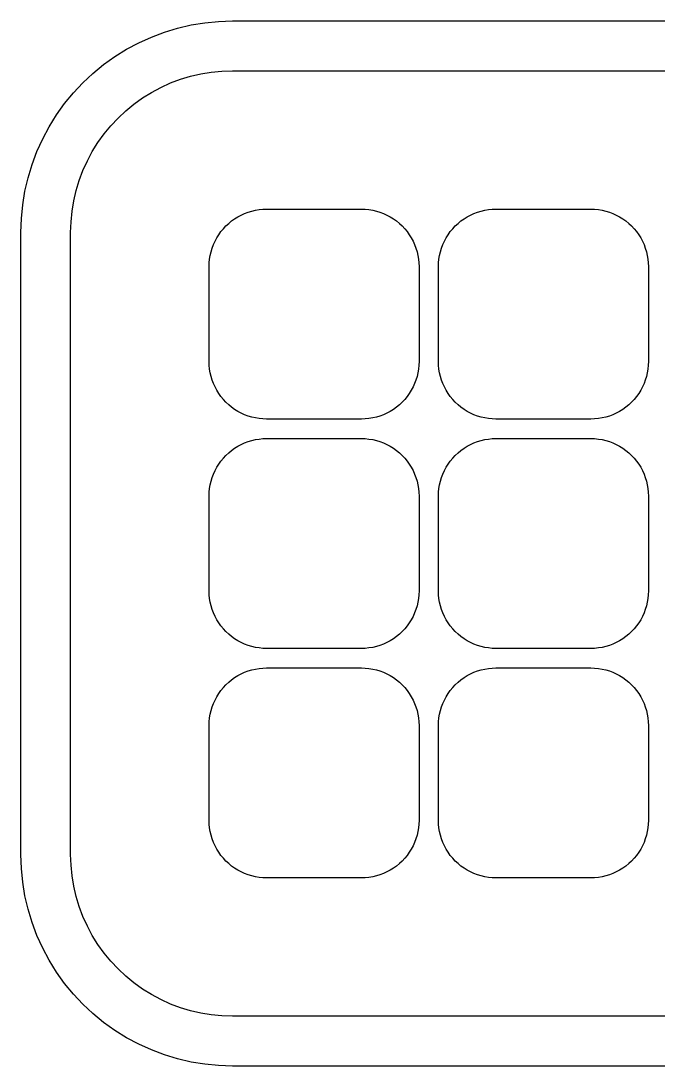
# Model space of a CAD drawing. Extents: x -40 to 40, y -8.1 to 8.1.
# Drawn here: x -40 to -30.52, y -7.69 to 7.86 of the extents above; entities that cross this region are included whole.
import ezdxf

# ---------------------------------------------------------------- set-up
doc = ezdxf.new("R2010")
doc.units = 0
doc.layers.get('0').update_dxf_attribs({"color": 3, "linetype": 'CONTINUOUS'})

msp = doc.modelspace()

# ---------------------------------------------------------------- linework, layer by layer
at = {"color": 3}
for p, q in [((-37.666902, 7.757257), (-37.466296, 7.80403)), ((-37.466296, 7.80403), (-37.263061, 7.837585)), ((-37.263061, 7.837585), (-37.058066, 7.857776)), ((-37.058066, 7.857776), (-36.852189, 7.864515)), ((-36.852189, 7.864515), (-27.593921, 7.864515)), ((-38.24443, 7.539891), (-38.056804, 7.624902)), ((-38.056804, 7.624902), (-37.86402, 7.697461)), ((-37.86402, 7.697461), (-37.666902, 7.757257)), ((-38.426095, 7.442789), (-38.24443, 7.539891)), ((-38.768455, 7.21403), (-38.601019, 7.334013)), ((-38.601019, 7.334013), (-38.426095, 7.442789)), ((-38.927685, 7.083353), (-38.768455, 7.21403)), ((-39.078028, 6.942543), (-38.927685, 7.083353)), ((-37.625942, 6.996106), (-37.475205, 7.041832)), ((-37.475205, 7.041832), (-37.321801, 7.077602)), ((-37.321801, 7.077602), (-37.166385, 7.10326)), ((-37.166385, 7.10326), (-37.009624, 7.118699)), ((-37.009624, 7.118699), (-36.852189, 7.123853)), ((-36.852189, 7.123853), (-27.593921, 7.123853)), ((-39.218839, 6.7922), (-39.078028, 6.942543)), ((-38.055764, 6.801357), (-37.916844, 6.875611)), ((-37.916844, 6.875611), (-37.773365, 6.94062)), ((-37.773365, 6.94062), (-37.625942, 6.996106)), ((-39.349515, 6.632971), (-39.218839, 6.7922)), ((-38.317569, 6.626425), (-38.18953, 6.718175)), ((-38.18953, 6.718175), (-38.055764, 6.801357)), ((-39.469498, 6.465535), (-39.349515, 6.632971)), ((-38.439333, 6.526495), (-38.317569, 6.626425)), ((-39.578273, 6.29061), (-39.469498, 6.465535)), ((-38.66198, 6.303849), (-38.554301, 6.418816)), ((-38.554301, 6.418816), (-38.439333, 6.526495)), ((-39.675375, 6.108946), (-39.578273, 6.29061)), ((-38.761909, 6.182085), (-38.66198, 6.303849)), ((-39.760387, 5.921319), (-39.675375, 6.108946)), ((-38.853661, 6.054044), (-38.761909, 6.182085)), ((-39.832946, 5.728535), (-39.760387, 5.921319)), ((-39.011096, 5.78136), (-38.936842, 5.920279)), ((-38.936842, 5.920279), (-38.853661, 6.054044)), ((-39.076105, 5.63788), (-39.011096, 5.78136)), ((-39.892741, 5.531417), (-39.832946, 5.728535)), ((-39.131591, 5.490457), (-39.076105, 5.63788)), ((-39.939516, 5.330811), (-39.892741, 5.531417)), ((-39.177317, 5.339721), (-39.131591, 5.490457)), ((-39.97307, 5.127576), (-39.939516, 5.330811)), ((-39.213086, 5.186315), (-39.177317, 5.339721)), ((-39.238745, 5.0309), (-39.213086, 5.186315)), ((-39.99326, 4.922581), (-39.97307, 5.127576)), ((-39.254185, 4.87414), (-39.238745, 5.0309)), ((-36.721756, 4.975573), (-36.67071, 4.9987)), ((-36.67071, 4.9987), (-36.618262, 5.018441)), ((-36.618262, 5.018441), (-36.564634, 5.034709)), ((-36.564634, 5.034709), (-36.510058, 5.047434)), ((-36.510058, 5.047434), (-36.454766, 5.056563)), ((-36.454766, 5.056563), (-36.398995, 5.062055)), ((-36.398995, 5.062055), (-36.342984, 5.06389)), ((-36.342984, 5.06389), (-34.931098, 5.06389)), ((-34.931098, 5.06389), (-34.875088, 5.062055)), ((-34.875088, 5.062055), (-34.819317, 5.056563)), ((-34.819317, 5.056563), (-34.764025, 5.047434)), ((-34.764025, 5.047434), (-34.709449, 5.034709)), ((-34.709449, 5.034709), (-34.655821, 5.018441)), ((-34.655821, 5.018441), (-34.603372, 4.9987)), ((-34.603372, 4.9987), (-34.552327, 4.975573)), ((-33.30777, 4.975573), (-33.256724, 4.9987)), ((-33.256724, 4.9987), (-33.204276, 5.018441)), ((-33.204276, 5.018441), (-33.150648, 5.034709)), ((-33.150648, 5.034709), (-33.096071, 5.047434)), ((-33.096071, 5.047434), (-33.040779, 5.056563)), ((-33.040779, 5.056563), (-32.985009, 5.062055)), ((-32.985009, 5.062055), (-32.928998, 5.06389)), ((-32.928998, 5.06389), (-31.517112, 5.06389)), ((-31.517112, 5.06389), (-31.461102, 5.062055)), ((-31.461102, 5.062055), (-31.405331, 5.056563)), ((-31.405331, 5.056563), (-31.350039, 5.047434)), ((-31.350039, 5.047434), (-31.295462, 5.034709)), ((-31.295462, 5.034709), (-31.241835, 5.018441)), ((-31.241835, 5.018441), (-31.189386, 4.9987)), ((-31.189386, 4.9987), (-31.138341, 4.975573)), ((-40, 4.716705), (-39.99326, 4.922581)), ((-39.259339, 4.716705), (-39.254185, 4.87414)), ((-36.948543, 4.813059), (-36.907641, 4.851368)), ((-36.907641, 4.851368), (-36.864321, 4.886919)), ((-36.864321, 4.886919), (-36.818769, 4.919562)), ((-36.818769, 4.919562), (-36.771179, 4.949155)), ((-36.771179, 4.949155), (-36.721756, 4.975573)), ((-34.552327, 4.975573), (-34.502904, 4.949155)), ((-34.502904, 4.949155), (-34.455314, 4.919562)), ((-34.455314, 4.919562), (-34.409761, 4.886919)), ((-34.409761, 4.886919), (-34.366441, 4.851368)), ((-34.366441, 4.851368), (-34.325539, 4.813059)), ((-33.534557, 4.813059), (-33.493655, 4.851368)), ((-33.493655, 4.851368), (-33.450335, 4.886919)), ((-33.450335, 4.886919), (-33.404783, 4.919562)), ((-33.404783, 4.919562), (-33.357193, 4.949155)), ((-33.357193, 4.949155), (-33.30777, 4.975573)), ((-31.138341, 4.975573), (-31.088917, 4.949155)), ((-31.088917, 4.949155), (-31.041328, 4.919562)), ((-31.041328, 4.919562), (-30.995775, 4.886919)), ((-30.995775, 4.886919), (-30.952455, 4.851368)), ((-30.952455, 4.851368), (-30.911553, 4.813059)), ((-40, -4.541564), (-40, 4.716705)), ((-39.259339, -4.541564), (-39.259339, 4.716705)), ((-37.08464, 4.635694), (-37.055046, 4.683284)), ((-37.055046, 4.683284), (-37.022404, 4.728836)), ((-37.022404, 4.728836), (-36.986852, 4.772156)), ((-36.986852, 4.772156), (-36.948543, 4.813059)), ((-34.325539, 4.813059), (-34.287231, 4.772156)), ((-34.287231, 4.772156), (-34.251679, 4.728836)), ((-34.251679, 4.728836), (-34.219036, 4.683284)), ((-34.219036, 4.683284), (-34.189443, 4.635694)), ((-33.670653, 4.635694), (-33.64106, 4.683284)), ((-33.64106, 4.683284), (-33.608418, 4.728836)), ((-33.608418, 4.728836), (-33.572866, 4.772156)), ((-33.572866, 4.772156), (-33.534557, 4.813059)), ((-30.911553, 4.813059), (-30.873244, 4.772156)), ((-30.873244, 4.772156), (-30.837693, 4.728836)), ((-30.837693, 4.728836), (-30.80505, 4.683284)), ((-30.80505, 4.683284), (-30.775457, 4.635694)), ((-37.153926, 4.482776), (-37.134185, 4.535225)), ((-37.134185, 4.535225), (-37.111057, 4.58627)), ((-37.111057, 4.58627), (-37.08464, 4.635694)), ((-34.189443, 4.635694), (-34.163026, 4.58627)), ((-34.163026, 4.58627), (-34.139898, 4.535225)), ((-34.139898, 4.535225), (-34.120157, 4.482776)), ((-33.739939, 4.482776), (-33.720199, 4.535225)), ((-33.720199, 4.535225), (-33.697071, 4.58627)), ((-33.697071, 4.58627), (-33.670653, 4.635694)), ((-30.775457, 4.635694), (-30.74904, 4.58627)), ((-30.74904, 4.58627), (-30.725911, 4.535225)), ((-30.725911, 4.535225), (-30.706171, 4.482776)), ((-37.192048, 4.31928), (-37.182919, 4.374572)), ((-37.182919, 4.374572), (-37.170193, 4.429149)), ((-37.170193, 4.429149), (-37.153926, 4.482776)), ((-34.120157, 4.482776), (-34.10389, 4.429149)), ((-34.10389, 4.429149), (-34.091164, 4.374572)), ((-34.091164, 4.374572), (-34.082035, 4.31928)), ((-33.778061, 4.31928), (-33.768933, 4.374572)), ((-33.768933, 4.374572), (-33.756207, 4.429149)), ((-33.756207, 4.429149), (-33.739939, 4.482776)), ((-30.706171, 4.482776), (-30.689903, 4.429149)), ((-30.689903, 4.429149), (-30.677178, 4.374572)), ((-30.677178, 4.374572), (-30.668049, 4.31928)), ((-37.199374, 4.2075), (-37.19754, 4.263511)), ((-37.199374, 2.795613), (-37.199374, 4.2075)), ((-37.19754, 4.263511), (-37.192048, 4.31928)), ((-34.082035, 4.31928), (-34.076542, 4.263511)), ((-34.076542, 4.263511), (-34.074709, 4.2075)), ((-34.074709, 4.2075), (-34.074709, 2.795613)), ((-33.785388, 4.2075), (-33.783554, 4.263511)), ((-33.785388, 2.795613), (-33.785388, 4.2075)), ((-33.783554, 4.263511), (-33.778061, 4.31928)), ((-30.668049, 4.31928), (-30.662556, 4.263511)), ((-30.662556, 4.263511), (-30.660723, 4.2075)), ((-30.660723, 4.2075), (-30.660723, 2.795613)), ((-37.19754, 2.739603), (-37.199374, 2.795613)), ((-37.192048, 2.683832), (-37.19754, 2.739603)), ((-37.182919, 2.62854), (-37.192048, 2.683832)), ((-34.082035, 2.683832), (-34.091164, 2.62854)), ((-34.076542, 2.739603), (-34.082035, 2.683832)), ((-34.074709, 2.795613), (-34.076542, 2.739603)), ((-33.783554, 2.739603), (-33.785388, 2.795613)), ((-33.778061, 2.683832), (-33.783554, 2.739603)), ((-33.768933, 2.62854), (-33.778061, 2.683832)), ((-30.668049, 2.683832), (-30.677178, 2.62854)), ((-30.662556, 2.739603), (-30.668049, 2.683832)), ((-30.660723, 2.795613), (-30.662556, 2.739603)), ((-37.170193, 2.573963), (-37.182919, 2.62854)), ((-37.153926, 2.520337), (-37.170193, 2.573963)), ((-37.134185, 2.467887), (-37.153926, 2.520337)), ((-34.120157, 2.520337), (-34.139898, 2.467887)), ((-34.10389, 2.573963), (-34.120157, 2.520337)), ((-34.091164, 2.62854), (-34.10389, 2.573963)), ((-33.756207, 2.573963), (-33.768933, 2.62854)), ((-33.739939, 2.520337), (-33.756207, 2.573963)), ((-33.720199, 2.467887), (-33.739939, 2.520337)), ((-30.706171, 2.520337), (-30.725911, 2.467887)), ((-30.689903, 2.573963), (-30.706171, 2.520337)), ((-30.677178, 2.62854), (-30.689903, 2.573963)), ((-37.111057, 2.416842), (-37.134185, 2.467887)), ((-37.08464, 2.367418), (-37.111057, 2.416842)), ((-37.055046, 2.31983), (-37.08464, 2.367418)), ((-34.189443, 2.367418), (-34.219036, 2.31983)), ((-34.163026, 2.416842), (-34.189443, 2.367418)), ((-34.139898, 2.467887), (-34.163026, 2.416842)), ((-33.697071, 2.416842), (-33.720199, 2.467887)), ((-33.670653, 2.367418), (-33.697071, 2.416842)), ((-33.64106, 2.31983), (-33.670653, 2.367418)), ((-30.775457, 2.367418), (-30.80505, 2.31983)), ((-30.74904, 2.416842), (-30.775457, 2.367418)), ((-30.725911, 2.467887), (-30.74904, 2.416842)), ((-37.022404, 2.274276), (-37.055046, 2.31983)), ((-36.986852, 2.230956), (-37.022404, 2.274276)), ((-36.948543, 2.190055), (-36.986852, 2.230956)), ((-36.907641, 2.151746), (-36.948543, 2.190055)), ((-34.325539, 2.190055), (-34.366441, 2.151746)), ((-34.287231, 2.230956), (-34.325539, 2.190055)), ((-34.251679, 2.274276), (-34.287231, 2.230956)), ((-34.219036, 2.31983), (-34.251679, 2.274276)), ((-33.608418, 2.274276), (-33.64106, 2.31983)), ((-33.572866, 2.230956), (-33.608418, 2.274276)), ((-33.534557, 2.190055), (-33.572866, 2.230956)), ((-33.493655, 2.151746), (-33.534557, 2.190055)), ((-30.911553, 2.190055), (-30.952455, 2.151746)), ((-30.873244, 2.230956), (-30.911553, 2.190055)), ((-30.837693, 2.274276), (-30.873244, 2.230956)), ((-30.80505, 2.31983), (-30.837693, 2.274276)), ((-36.864321, 2.116193), (-36.907641, 2.151746)), ((-36.818769, 2.083552), (-36.864321, 2.116193)), ((-36.771179, 2.053959), (-36.818769, 2.083552)), ((-36.721756, 2.027541), (-36.771179, 2.053959)), ((-36.67071, 2.004413), (-36.721756, 2.027541)), ((-34.552327, 2.027541), (-34.603372, 2.004413)), ((-34.502904, 2.053959), (-34.552327, 2.027541)), ((-34.455314, 2.083552), (-34.502904, 2.053959)), ((-34.409761, 2.116193), (-34.455314, 2.083552)), ((-34.366441, 2.151746), (-34.409761, 2.116193)), ((-33.450335, 2.116193), (-33.493655, 2.151746)), ((-33.404783, 2.083552), (-33.450335, 2.116193)), ((-33.357193, 2.053959), (-33.404783, 2.083552)), ((-33.30777, 2.027541), (-33.357193, 2.053959)), ((-33.256724, 2.004413), (-33.30777, 2.027541)), ((-31.138341, 2.027541), (-31.189386, 2.004413)), ((-31.088917, 2.053959), (-31.138341, 2.027541)), ((-31.041328, 2.083552), (-31.088917, 2.053959)), ((-30.995775, 2.116193), (-31.041328, 2.083552)), ((-30.952455, 2.151746), (-30.995775, 2.116193)), ((-36.618262, 1.984673), (-36.67071, 2.004413)), ((-36.564634, 1.968405), (-36.618262, 1.984673)), ((-36.510058, 1.95568), (-36.564634, 1.968405)), ((-36.454766, 1.946551), (-36.510058, 1.95568)), ((-36.398995, 1.941057), (-36.454766, 1.946551)), ((-36.342984, 1.939224), (-36.398995, 1.941057)), ((-34.931098, 1.939224), (-36.342984, 1.939224)), ((-34.875088, 1.941057), (-34.931098, 1.939224)), ((-34.819317, 1.946551), (-34.875088, 1.941057)), ((-34.764025, 1.95568), (-34.819317, 1.946551)), ((-34.709449, 1.968405), (-34.764025, 1.95568)), ((-34.655821, 1.984673), (-34.709449, 1.968405)), ((-34.603372, 2.004413), (-34.655821, 1.984673)), ((-33.204276, 1.984673), (-33.256724, 2.004413)), ((-33.150648, 1.968405), (-33.204276, 1.984673)), ((-33.096071, 1.95568), (-33.150648, 1.968405)), ((-33.040779, 1.946551), (-33.096071, 1.95568)), ((-32.985009, 1.941057), (-33.040779, 1.946551)), ((-32.928998, 1.939224), (-32.985009, 1.941057)), ((-31.517112, 1.939224), (-32.928998, 1.939224)), ((-31.461102, 1.941057), (-31.517112, 1.939224)), ((-31.405331, 1.946551), (-31.461102, 1.941057)), ((-31.350039, 1.95568), (-31.405331, 1.946551)), ((-31.295462, 1.968405), (-31.350039, 1.95568)), ((-31.241835, 1.984673), (-31.295462, 1.968405)), ((-31.189386, 2.004413), (-31.241835, 1.984673)), ((-36.771179, 1.535168), (-36.721756, 1.561585)), ((-36.721756, 1.561585), (-36.67071, 1.584715)), ((-36.67071, 1.584715), (-36.618262, 1.604454)), ((-36.618262, 1.604454), (-36.564634, 1.620722)), ((-36.564634, 1.620722), (-36.510058, 1.633448)), ((-36.510058, 1.633448), (-36.454766, 1.642577)), ((-36.454766, 1.642577), (-36.398995, 1.64807)), ((-36.398995, 1.64807), (-36.342984, 1.649904)), ((-36.342984, 1.649904), (-34.931098, 1.649904)), ((-34.931098, 1.649904), (-34.875088, 1.64807)), ((-34.875088, 1.64807), (-34.819317, 1.642577)), ((-34.819317, 1.642577), (-34.764025, 1.633448)), ((-34.764025, 1.633448), (-34.709449, 1.620722)), ((-34.709449, 1.620722), (-34.655821, 1.604454)), ((-34.655821, 1.604454), (-34.603372, 1.584715)), ((-34.603372, 1.584715), (-34.552327, 1.561585)), ((-34.552327, 1.561585), (-34.502904, 1.535168)), ((-33.357193, 1.535168), (-33.30777, 1.561585)), ((-33.30777, 1.561585), (-33.256724, 1.584715)), ((-33.256724, 1.584715), (-33.204276, 1.604454)), ((-33.204276, 1.604454), (-33.150648, 1.620722)), ((-33.150648, 1.620722), (-33.096071, 1.633448)), ((-33.096071, 1.633448), (-33.040779, 1.642577)), ((-33.040779, 1.642577), (-32.985009, 1.64807)), ((-32.985009, 1.64807), (-32.928998, 1.649904)), ((-32.928998, 1.649904), (-31.517112, 1.649904)), ((-31.517112, 1.649904), (-31.461102, 1.64807)), ((-31.461102, 1.64807), (-31.405331, 1.642577)), ((-31.405331, 1.642577), (-31.350039, 1.633448)), ((-31.350039, 1.633448), (-31.295462, 1.620722)), ((-31.295462, 1.620722), (-31.241835, 1.604454)), ((-31.241835, 1.604454), (-31.189386, 1.584715)), ((-31.189386, 1.584715), (-31.138341, 1.561585)), ((-31.138341, 1.561585), (-31.088917, 1.535168)), ((-36.948543, 1.399073), (-36.907641, 1.437382)), ((-36.907641, 1.437382), (-36.864321, 1.472933)), ((-36.864321, 1.472933), (-36.818769, 1.505576)), ((-36.818769, 1.505576), (-36.771179, 1.535168)), ((-34.502904, 1.535168), (-34.455314, 1.505576)), ((-34.455314, 1.505576), (-34.409761, 1.472933)), ((-34.409761, 1.472933), (-34.366441, 1.437382)), ((-34.366441, 1.437382), (-34.325539, 1.399073)), ((-33.534557, 1.399073), (-33.493655, 1.437382)), ((-33.493655, 1.437382), (-33.450335, 1.472933)), ((-33.450335, 1.472933), (-33.404783, 1.505576)), ((-33.404783, 1.505576), (-33.357193, 1.535168)), ((-31.088917, 1.535168), (-31.041328, 1.505576)), ((-31.041328, 1.505576), (-30.995775, 1.472933)), ((-30.995775, 1.472933), (-30.952455, 1.437382)), ((-30.952455, 1.437382), (-30.911553, 1.399073)), ((-37.08464, 1.221709), (-37.055046, 1.269298)), ((-37.055046, 1.269298), (-37.022404, 1.314851)), ((-37.022404, 1.314851), (-36.986852, 1.35817)), ((-36.986852, 1.35817), (-36.948543, 1.399073)), ((-34.325539, 1.399073), (-34.287231, 1.35817)), ((-34.287231, 1.35817), (-34.251679, 1.314851)), ((-34.251679, 1.314851), (-34.219036, 1.269298)), ((-34.219036, 1.269298), (-34.189443, 1.221709)), ((-33.670653, 1.221709), (-33.64106, 1.269298)), ((-33.64106, 1.269298), (-33.608418, 1.314851)), ((-33.608418, 1.314851), (-33.572866, 1.35817)), ((-33.572866, 1.35817), (-33.534557, 1.399073)), ((-30.911553, 1.399073), (-30.873244, 1.35817)), ((-30.873244, 1.35817), (-30.837693, 1.314851)), ((-30.837693, 1.314851), (-30.80505, 1.269298)), ((-30.80505, 1.269298), (-30.775457, 1.221709)), ((-37.153926, 1.068791), (-37.134185, 1.121239)), ((-37.134185, 1.121239), (-37.111057, 1.172284)), ((-37.111057, 1.172284), (-37.08464, 1.221709)), ((-34.189443, 1.221709), (-34.163026, 1.172284)), ((-34.163026, 1.172284), (-34.139898, 1.121239)), ((-34.139898, 1.121239), (-34.120157, 1.068791)), ((-33.739939, 1.068791), (-33.720199, 1.121239)), ((-33.720199, 1.121239), (-33.697071, 1.172284)), ((-33.697071, 1.172284), (-33.670653, 1.221709)), ((-30.775457, 1.221709), (-30.74904, 1.172284)), ((-30.74904, 1.172284), (-30.725911, 1.121239)), ((-30.725911, 1.121239), (-30.706171, 1.068791)), ((-37.192048, 0.905295), (-37.182919, 0.960586)), ((-37.182919, 0.960586), (-37.170193, 1.015163)), ((-37.170193, 1.015163), (-37.153926, 1.068791)), ((-34.120157, 1.068791), (-34.10389, 1.015163)), ((-34.10389, 1.015163), (-34.091164, 0.960586)), ((-34.091164, 0.960586), (-34.082035, 0.905295)), ((-33.778061, 0.905295), (-33.768933, 0.960586)), ((-33.768933, 0.960586), (-33.756207, 1.015163)), ((-33.756207, 1.015163), (-33.739939, 1.068791)), ((-30.706171, 1.068791), (-30.689903, 1.015163)), ((-30.689903, 1.015163), (-30.677178, 0.960586)), ((-30.677178, 0.960586), (-30.668049, 0.905295)), ((-37.199374, 0.793513), (-37.19754, 0.849524)), ((-37.199374, -0.618372), (-37.199374, 0.793513)), ((-37.19754, 0.849524), (-37.192048, 0.905295)), ((-34.082035, 0.905295), (-34.076542, 0.849524)), ((-34.076542, 0.849524), (-34.074709, 0.793513)), ((-34.074709, 0.793513), (-34.074709, -0.618372)), ((-33.785388, 0.793513), (-33.783554, 0.849524)), ((-33.785388, -0.618372), (-33.785388, 0.793513)), ((-33.783554, 0.849524), (-33.778061, 0.905295)), ((-30.668049, 0.905295), (-30.662556, 0.849524)), ((-30.662556, 0.849524), (-30.660723, 0.793513)), ((-30.660723, 0.793513), (-30.660723, -0.618372)), ((-37.19754, -0.674384), (-37.199374, -0.618372)), ((-34.074709, -0.618372), (-34.076542, -0.674384)), ((-33.783554, -0.674384), (-33.785388, -0.618372)), ((-30.660723, -0.618372), (-30.662556, -0.674384)), ((-37.192048, -0.730154), (-37.19754, -0.674384)), ((-37.182919, -0.785445), (-37.192048, -0.730154)), ((-34.082035, -0.730154), (-34.091164, -0.785445)), ((-34.076542, -0.674384), (-34.082035, -0.730154)), ((-33.778061, -0.730154), (-33.783554, -0.674384)), ((-33.768933, -0.785445), (-33.778061, -0.730154)), ((-30.668049, -0.730154), (-30.677178, -0.785445)), ((-30.662556, -0.674384), (-30.668049, -0.730154)), ((-37.170193, -0.840022), (-37.182919, -0.785445)), ((-37.153926, -0.893649), (-37.170193, -0.840022)), ((-37.134185, -0.946098), (-37.153926, -0.893649)), ((-34.120157, -0.893649), (-34.139898, -0.946098)), ((-34.10389, -0.840022), (-34.120157, -0.893649)), ((-34.091164, -0.785445), (-34.10389, -0.840022)), ((-33.756207, -0.840022), (-33.768933, -0.785445)), ((-33.739939, -0.893649), (-33.756207, -0.840022)), ((-33.720199, -0.946098), (-33.739939, -0.893649)), ((-30.706171, -0.893649), (-30.725911, -0.946098)), ((-30.689903, -0.840022), (-30.706171, -0.893649)), ((-30.677178, -0.785445), (-30.689903, -0.840022)), ((-37.111057, -0.997145), (-37.134185, -0.946098)), ((-37.08464, -1.046568), (-37.111057, -0.997145)), ((-37.055046, -1.094157), (-37.08464, -1.046568)), ((-34.189443, -1.046568), (-34.219036, -1.094157)), ((-34.163026, -0.997145), (-34.189443, -1.046568)), ((-34.139898, -0.946098), (-34.163026, -0.997145)), ((-33.697071, -0.997145), (-33.720199, -0.946098)), ((-33.670653, -1.046568), (-33.697071, -0.997145)), ((-33.64106, -1.094157), (-33.670653, -1.046568)), ((-30.775457, -1.046568), (-30.80505, -1.094157)), ((-30.74904, -0.997145), (-30.775457, -1.046568)), ((-30.725911, -0.946098), (-30.74904, -0.997145)), ((-37.022404, -1.13971), (-37.055046, -1.094157)), ((-36.986852, -1.183029), (-37.022404, -1.13971)), ((-36.948543, -1.223931), (-36.986852, -1.183029)), ((-36.907641, -1.26224), (-36.948543, -1.223931)), ((-34.325539, -1.223931), (-34.366441, -1.26224)), ((-34.287231, -1.183029), (-34.325539, -1.223931)), ((-34.251679, -1.13971), (-34.287231, -1.183029)), ((-34.219036, -1.094157), (-34.251679, -1.13971)), ((-33.608418, -1.13971), (-33.64106, -1.094157)), ((-33.572866, -1.183029), (-33.608418, -1.13971)), ((-33.534557, -1.223931), (-33.572866, -1.183029)), ((-33.493655, -1.26224), (-33.534557, -1.223931)), ((-30.911553, -1.223931), (-30.952455, -1.26224)), ((-30.873244, -1.183029), (-30.911553, -1.223931)), ((-30.837693, -1.13971), (-30.873244, -1.183029)), ((-30.80505, -1.094157), (-30.837693, -1.13971)), ((-36.864321, -1.297792), (-36.907641, -1.26224)), ((-36.818769, -1.330434), (-36.864321, -1.297792)), ((-36.771179, -1.360028), (-36.818769, -1.330434)), ((-36.721756, -1.386445), (-36.771179, -1.360028)), ((-36.67071, -1.409573), (-36.721756, -1.386445)), ((-34.552327, -1.386445), (-34.603372, -1.409573)), ((-34.502904, -1.360028), (-34.552327, -1.386445)), ((-34.455314, -1.330434), (-34.502904, -1.360028)), ((-34.409761, -1.297792), (-34.455314, -1.330434)), ((-34.366441, -1.26224), (-34.409761, -1.297792)), ((-33.450335, -1.297792), (-33.493655, -1.26224)), ((-33.404783, -1.330434), (-33.450335, -1.297792)), ((-33.357193, -1.360028), (-33.404783, -1.330434)), ((-33.30777, -1.386445), (-33.357193, -1.360028)), ((-33.256724, -1.409573), (-33.30777, -1.386445)), ((-31.138341, -1.386445), (-31.189386, -1.409573)), ((-31.088917, -1.360028), (-31.138341, -1.386445)), ((-31.041328, -1.330434), (-31.088917, -1.360028)), ((-30.995775, -1.297792), (-31.041328, -1.330434)), ((-30.952455, -1.26224), (-30.995775, -1.297792)), ((-36.618262, -1.429314), (-36.67071, -1.409573)), ((-36.564634, -1.445582), (-36.618262, -1.429314)), ((-36.510058, -1.458306), (-36.564634, -1.445582)), ((-36.454766, -1.467435), (-36.510058, -1.458306)), ((-36.398995, -1.472929), (-36.454766, -1.467435)), ((-36.342984, -1.474762), (-36.398995, -1.472929)), ((-34.931098, -1.474762), (-36.342984, -1.474762)), ((-34.875088, -1.472929), (-34.931098, -1.474762)), ((-34.819317, -1.467435), (-34.875088, -1.472929)), ((-34.764025, -1.458306), (-34.819317, -1.467435)), ((-34.709449, -1.445582), (-34.764025, -1.458306)), ((-34.655821, -1.429314), (-34.709449, -1.445582)), ((-34.603372, -1.409573), (-34.655821, -1.429314)), ((-33.204276, -1.429314), (-33.256724, -1.409573)), ((-33.150648, -1.445582), (-33.204276, -1.429314)), ((-33.096071, -1.458306), (-33.150648, -1.445582)), ((-33.040779, -1.467435), (-33.096071, -1.458306)), ((-32.985009, -1.472929), (-33.040779, -1.467435)), ((-32.928998, -1.474762), (-32.985009, -1.472929)), ((-31.517112, -1.474762), (-32.928998, -1.474762)), ((-31.461102, -1.472929), (-31.517112, -1.474762)), ((-31.405331, -1.467435), (-31.461102, -1.472929)), ((-31.350039, -1.458306), (-31.405331, -1.467435)), ((-31.295462, -1.445582), (-31.350039, -1.458306)), ((-31.241835, -1.429314), (-31.295462, -1.445582)), ((-31.189386, -1.409573), (-31.241835, -1.429314)), ((-36.771179, -1.878818), (-36.721756, -1.8524)), ((-36.721756, -1.8524), (-36.67071, -1.829271)), ((-36.67071, -1.829271), (-36.618262, -1.809532)), ((-36.618262, -1.809532), (-36.564634, -1.793264)), ((-36.564634, -1.793264), (-36.510058, -1.780538)), ((-36.510058, -1.780538), (-36.454766, -1.771409)), ((-36.454766, -1.771409), (-36.398995, -1.765917)), ((-36.398995, -1.765917), (-36.342984, -1.764083)), ((-36.342984, -1.764083), (-34.931098, -1.764083)), ((-34.931098, -1.764083), (-34.875088, -1.765917)), ((-34.875088, -1.765917), (-34.819317, -1.771409)), ((-34.819317, -1.771409), (-34.764025, -1.780538)), ((-34.764025, -1.780538), (-34.709449, -1.793264)), ((-34.709449, -1.793264), (-34.655821, -1.809532)), ((-34.655821, -1.809532), (-34.603372, -1.829271)), ((-34.603372, -1.829271), (-34.552327, -1.8524)), ((-34.552327, -1.8524), (-34.502904, -1.878818)), ((-33.357193, -1.878818), (-33.30777, -1.8524)), ((-33.30777, -1.8524), (-33.256724, -1.829271)), ((-33.256724, -1.829271), (-33.204276, -1.809532)), ((-33.204276, -1.809532), (-33.150648, -1.793264)), ((-33.150648, -1.793264), (-33.096071, -1.780538)), ((-33.096071, -1.780538), (-33.040779, -1.771409)), ((-33.040779, -1.771409), (-32.985009, -1.765917)), ((-32.985009, -1.765917), (-32.928998, -1.764083)), ((-32.928998, -1.764083), (-31.517112, -1.764083)), ((-31.517112, -1.764083), (-31.461102, -1.765917)), ((-31.461102, -1.765917), (-31.405331, -1.771409)), ((-31.405331, -1.771409), (-31.350039, -1.780538)), ((-31.350039, -1.780538), (-31.295462, -1.793264)), ((-31.295462, -1.793264), (-31.241835, -1.809532)), ((-31.241835, -1.809532), (-31.189386, -1.829271)), ((-31.189386, -1.829271), (-31.138341, -1.8524)), ((-31.138341, -1.8524), (-31.088917, -1.878818)), ((-36.986852, -2.055815), (-36.948543, -2.014913)), ((-36.948543, -2.014913), (-36.907641, -1.976604)), ((-36.907641, -1.976604), (-36.864321, -1.941053)), ((-36.864321, -1.941053), (-36.818769, -1.90841)), ((-36.818769, -1.90841), (-36.771179, -1.878818)), ((-34.502904, -1.878818), (-34.455314, -1.90841)), ((-34.455314, -1.90841), (-34.409761, -1.941053)), ((-34.409761, -1.941053), (-34.366441, -1.976604)), ((-34.366441, -1.976604), (-34.325539, -2.014913)), ((-34.325539, -2.014913), (-34.287231, -2.055815)), ((-33.572866, -2.055815), (-33.534557, -2.014913)), ((-33.534557, -2.014913), (-33.493655, -1.976604)), ((-33.493655, -1.976604), (-33.450335, -1.941053)), ((-33.450335, -1.941053), (-33.404783, -1.90841)), ((-33.404783, -1.90841), (-33.357193, -1.878818)), ((-31.088917, -1.878818), (-31.041328, -1.90841)), ((-31.041328, -1.90841), (-30.995775, -1.941053)), ((-30.995775, -1.941053), (-30.952455, -1.976604)), ((-30.952455, -1.976604), (-30.911553, -2.014913)), ((-30.911553, -2.014913), (-30.873244, -2.055815)), ((-37.08464, -2.192278), (-37.055046, -2.144688)), ((-37.055046, -2.144688), (-37.022404, -2.099136)), ((-37.022404, -2.099136), (-36.986852, -2.055815)), ((-34.287231, -2.055815), (-34.251679, -2.099136)), ((-34.251679, -2.099136), (-34.219036, -2.144688)), ((-34.219036, -2.144688), (-34.189443, -2.192278)), ((-33.670653, -2.192278), (-33.64106, -2.144688)), ((-33.64106, -2.144688), (-33.608418, -2.099136)), ((-33.608418, -2.099136), (-33.572866, -2.055815)), ((-30.873244, -2.055815), (-30.837693, -2.099136)), ((-30.837693, -2.099136), (-30.80505, -2.144688)), ((-30.80505, -2.144688), (-30.775457, -2.192278)), ((-37.153926, -2.345195), (-37.134185, -2.292746)), ((-37.134185, -2.292746), (-37.111057, -2.241701)), ((-37.111057, -2.241701), (-37.08464, -2.192278)), ((-34.189443, -2.192278), (-34.163026, -2.241701)), ((-34.163026, -2.241701), (-34.139898, -2.292746)), ((-34.139898, -2.292746), (-34.120157, -2.345195)), ((-33.739939, -2.345195), (-33.720199, -2.292746)), ((-33.720199, -2.292746), (-33.697071, -2.241701)), ((-33.697071, -2.241701), (-33.670653, -2.192278)), ((-30.775457, -2.192278), (-30.74904, -2.241701)), ((-30.74904, -2.241701), (-30.725911, -2.292746)), ((-30.725911, -2.292746), (-30.706171, -2.345195)), ((-37.192048, -2.508692), (-37.182919, -2.453399)), ((-37.182919, -2.453399), (-37.170193, -2.398822)), ((-37.170193, -2.398822), (-37.153926, -2.345195)), ((-34.120157, -2.345195), (-34.10389, -2.398822)), ((-34.10389, -2.398822), (-34.091164, -2.453399)), ((-34.091164, -2.453399), (-34.082035, -2.508692)), ((-33.778061, -2.508692), (-33.768933, -2.453399)), ((-33.768933, -2.453399), (-33.756207, -2.398822)), ((-33.756207, -2.398822), (-33.739939, -2.345195)), ((-30.706171, -2.345195), (-30.689903, -2.398822)), ((-30.689903, -2.398822), (-30.677178, -2.453399)), ((-30.677178, -2.453399), (-30.668049, -2.508692)), ((-37.199374, -2.620472), (-37.19754, -2.564463)), ((-37.199374, -4.032358), (-37.199374, -2.620472)), ((-37.19754, -2.564463), (-37.192048, -2.508692)), ((-34.082035, -2.508692), (-34.076542, -2.564463)), ((-34.076542, -2.564463), (-34.074709, -2.620472)), ((-34.074709, -2.620472), (-34.074709, -4.032358)), ((-33.785388, -2.620472), (-33.783554, -2.564463)), ((-33.785388, -4.032358), (-33.785388, -2.620472)), ((-33.783554, -2.564463), (-33.778061, -2.508692)), ((-30.668049, -2.508692), (-30.662556, -2.564463)), ((-30.662556, -2.564463), (-30.660723, -2.620472)), ((-30.660723, -2.620472), (-30.660723, -4.032358)), ((-37.19754, -4.088369), (-37.199374, -4.032358)), ((-34.074709, -4.032358), (-34.076542, -4.088369)), ((-33.783554, -4.088369), (-33.785388, -4.032358)), ((-30.660723, -4.032358), (-30.662556, -4.088369)), ((-37.192048, -4.144139), (-37.19754, -4.088369)), ((-37.182919, -4.199433), (-37.192048, -4.144139)), ((-37.170193, -4.254008), (-37.182919, -4.199433)), ((-34.091164, -4.199433), (-34.10389, -4.254008)), ((-34.082035, -4.144139), (-34.091164, -4.199433)), ((-34.076542, -4.088369), (-34.082035, -4.144139)), ((-33.778061, -4.144139), (-33.783554, -4.088369)), ((-33.768933, -4.199433), (-33.778061, -4.144139)), ((-33.756207, -4.254008), (-33.768933, -4.199433)), ((-30.677178, -4.199433), (-30.689903, -4.254008)), ((-30.668049, -4.144139), (-30.677178, -4.199433)), ((-30.662556, -4.088369), (-30.668049, -4.144139)), ((-37.153926, -4.307637), (-37.170193, -4.254008)), ((-37.134185, -4.360085), (-37.153926, -4.307637)), ((-34.120157, -4.307637), (-34.139898, -4.360085)), ((-34.10389, -4.254008), (-34.120157, -4.307637)), ((-33.739939, -4.307637), (-33.756207, -4.254008)), ((-33.720199, -4.360085), (-33.739939, -4.307637)), ((-30.706171, -4.307637), (-30.725911, -4.360085)), ((-30.689903, -4.254008), (-30.706171, -4.307637)), ((-37.111057, -4.411131), (-37.134185, -4.360085)), ((-37.08464, -4.460553), (-37.111057, -4.411131)), ((-37.055046, -4.508144), (-37.08464, -4.460553)), ((-37.022404, -4.553695), (-37.055046, -4.508144)), ((-34.219036, -4.508144), (-34.251679, -4.553695)), ((-34.189443, -4.460553), (-34.219036, -4.508144)), ((-34.163026, -4.411131), (-34.189443, -4.460553)), ((-34.139898, -4.360085), (-34.163026, -4.411131)), ((-33.697071, -4.411131), (-33.720199, -4.360085)), ((-33.670653, -4.460553), (-33.697071, -4.411131)), ((-33.64106, -4.508144), (-33.670653, -4.460553)), ((-33.608418, -4.553695), (-33.64106, -4.508144)), ((-30.80505, -4.508144), (-30.837693, -4.553695)), ((-30.775457, -4.460553), (-30.80505, -4.508144)), ((-30.74904, -4.411131), (-30.775457, -4.460553)), ((-30.725911, -4.360085), (-30.74904, -4.411131)), ((-39.99326, -4.74744), (-40, -4.541564)), ((-39.254185, -4.698999), (-39.259339, -4.541564)), ((-36.986852, -4.597015), (-37.022404, -4.553695)), ((-36.948543, -4.637918), (-36.986852, -4.597015)), ((-36.907641, -4.676227), (-36.948543, -4.637918)), ((-34.325539, -4.637918), (-34.366441, -4.676227)), ((-34.287231, -4.597015), (-34.325539, -4.637918)), ((-34.251679, -4.553695), (-34.287231, -4.597015)), ((-33.572866, -4.597015), (-33.608418, -4.553695)), ((-33.534557, -4.637918), (-33.572866, -4.597015)), ((-33.493655, -4.676227), (-33.534557, -4.637918)), ((-30.911553, -4.637918), (-30.952455, -4.676227)), ((-30.873244, -4.597015), (-30.911553, -4.637918)), ((-30.837693, -4.553695), (-30.873244, -4.597015)), ((-39.97307, -4.952435), (-39.99326, -4.74744)), ((-39.238745, -4.855759), (-39.254185, -4.698999)), ((-36.864321, -4.711778), (-36.907641, -4.676227)), ((-36.818769, -4.744421), (-36.864321, -4.711778)), ((-36.771179, -4.774014), (-36.818769, -4.744421)), ((-36.721756, -4.800432), (-36.771179, -4.774014)), ((-36.67071, -4.823559), (-36.721756, -4.800432)), ((-34.552327, -4.800432), (-34.603372, -4.823559)), ((-34.502904, -4.774014), (-34.552327, -4.800432)), ((-34.455314, -4.744421), (-34.502904, -4.774014)), ((-34.409761, -4.711778), (-34.455314, -4.744421)), ((-34.366441, -4.676227), (-34.409761, -4.711778)), ((-33.450335, -4.711778), (-33.493655, -4.676227)), ((-33.404783, -4.744421), (-33.450335, -4.711778)), ((-33.357193, -4.774014), (-33.404783, -4.744421)), ((-33.30777, -4.800432), (-33.357193, -4.774014)), ((-33.256724, -4.823559), (-33.30777, -4.800432)), ((-31.138341, -4.800432), (-31.189386, -4.823559)), ((-31.088917, -4.774014), (-31.138341, -4.800432)), ((-31.041328, -4.744421), (-31.088917, -4.774014)), ((-30.995775, -4.711778), (-31.041328, -4.744421)), ((-30.952455, -4.676227), (-30.995775, -4.711778)), ((-39.939516, -5.15567), (-39.97307, -4.952435)), ((-39.213086, -5.011175), (-39.238745, -4.855759)), ((-36.618262, -4.8433), (-36.67071, -4.823559)), ((-36.564634, -4.859567), (-36.618262, -4.8433)), ((-36.510058, -4.872293), (-36.564634, -4.859567)), ((-36.454766, -4.881422), (-36.510058, -4.872293)), ((-36.398995, -4.886914), (-36.454766, -4.881422)), ((-36.342984, -4.888749), (-36.398995, -4.886914)), ((-34.931098, -4.888749), (-36.342984, -4.888749)), ((-34.875088, -4.886914), (-34.931098, -4.888749)), ((-34.819317, -4.881422), (-34.875088, -4.886914)), ((-34.764025, -4.872293), (-34.819317, -4.881422)), ((-34.709449, -4.859567), (-34.764025, -4.872293)), ((-34.655821, -4.8433), (-34.709449, -4.859567)), ((-34.603372, -4.823559), (-34.655821, -4.8433)), ((-33.204276, -4.8433), (-33.256724, -4.823559)), ((-33.150648, -4.859567), (-33.204276, -4.8433)), ((-33.096071, -4.872293), (-33.150648, -4.859567)), ((-33.040779, -4.881422), (-33.096071, -4.872293)), ((-32.985009, -4.886914), (-33.040779, -4.881422)), ((-32.928998, -4.888749), (-32.985009, -4.886914)), ((-31.517112, -4.888749), (-32.928998, -4.888749)), ((-31.461102, -4.886914), (-31.517112, -4.888749)), ((-31.405331, -4.881422), (-31.461102, -4.886914)), ((-31.350039, -4.872293), (-31.405331, -4.881422)), ((-31.295462, -4.859567), (-31.350039, -4.872293)), ((-31.241835, -4.8433), (-31.295462, -4.859567)), ((-31.189386, -4.823559), (-31.241835, -4.8433)), ((-39.177317, -5.16458), (-39.213086, -5.011175)), ((-39.892741, -5.356276), (-39.939516, -5.15567)), ((-39.131591, -5.315316), (-39.177317, -5.16458)), ((-39.832946, -5.553394), (-39.892741, -5.356276)), ((-39.076105, -5.462739), (-39.131591, -5.315316)), ((-39.760387, -5.746179), (-39.832946, -5.553394)), ((-39.011096, -5.606218), (-39.076105, -5.462739)), ((-39.675375, -5.933804), (-39.760387, -5.746179)), ((-38.936842, -5.745138), (-39.011096, -5.606218)), ((-38.853661, -5.878904), (-38.936842, -5.745138)), ((-38.761909, -6.006944), (-38.853661, -5.878904)), ((-39.578273, -6.115469), (-39.675375, -5.933804)), ((-38.66198, -6.128707), (-38.761909, -6.006944)), ((-39.469498, -6.290394), (-39.578273, -6.115469)), ((-38.554301, -6.243676), (-38.66198, -6.128707)), ((-39.349515, -6.457829), (-39.469498, -6.290394)), ((-38.439333, -6.351355), (-38.554301, -6.243676)), ((-38.317569, -6.451283), (-38.439333, -6.351355)), ((-39.218839, -6.617059), (-39.349515, -6.457829)), ((-38.18953, -6.543036), (-38.317569, -6.451283)), ((-39.078028, -6.767402), (-39.218839, -6.617059)), ((-38.055764, -6.626216), (-38.18953, -6.543036)), ((-37.916844, -6.70047), (-38.055764, -6.626216)), ((-38.927685, -6.908213), (-39.078028, -6.767402)), ((-37.773365, -6.765479), (-37.916844, -6.70047)), ((-37.625942, -6.820965), (-37.773365, -6.765479)), ((-37.475205, -6.866691), (-37.625942, -6.820965)), ((-38.768455, -7.038889), (-38.927685, -6.908213)), ((-37.321801, -6.902461), (-37.475205, -6.866691)), ((-37.166385, -6.92812), (-37.321801, -6.902461)), ((-37.009624, -6.94356), (-37.166385, -6.92812)), ((-36.852189, -6.948713), (-37.009624, -6.94356)), ((-27.593921, -6.948713), (-36.852189, -6.948713)), ((-38.601019, -7.158873), (-38.768455, -7.038889)), ((-38.426095, -7.267647), (-38.601019, -7.158873)), ((-38.24443, -7.36475), (-38.426095, -7.267647)), ((-38.056804, -7.449762), (-38.24443, -7.36475)), ((-37.86402, -7.522321), (-38.056804, -7.449762)), ((-37.666902, -7.582116), (-37.86402, -7.522321)), ((-37.466296, -7.62889), (-37.666902, -7.582116)), ((-37.263061, -7.662445), (-37.466296, -7.62889)), ((-37.058066, -7.682634), (-37.263061, -7.662445)), ((-36.852189, -7.689374), (-37.058066, -7.682634)), ((-27.593921, -7.689374), (-36.852189, -7.689374))]:
    msp.add_line(p, q, dxfattribs=at)

doc.saveas('drawing.dxf')
